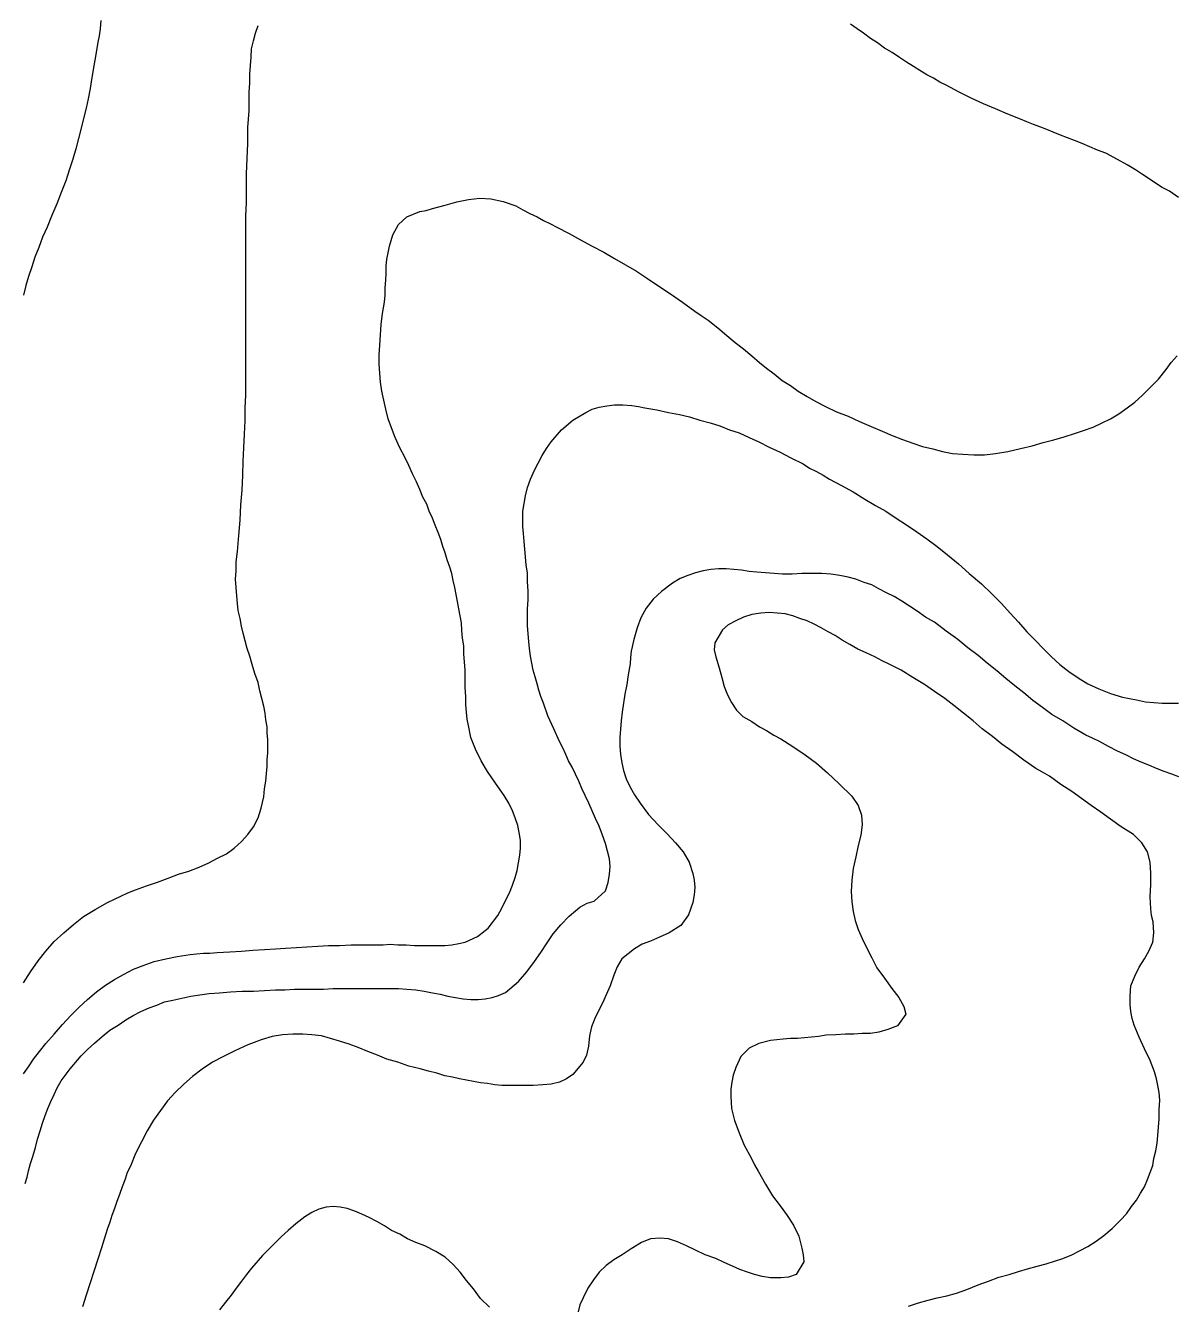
# Model space of a CAD drawing. Header units: inches. Extents: x 401374 to 405300, y 6332180 to 6336621.
# Drawn here: x 403311.8 to 403491.3, y 6334697.4 to 6334896.9 of the extents above; entities that cross this region are included whole.
import ezdxf

# ---------------------------------------------------------------- set-up
doc = ezdxf.new("R2010")
doc.units = ezdxf.units.IN
doc.header["$MEASUREMENT"] = 0

msp = doc.modelspace()

# ---------------------------------------------------------------- linework, layer by layer
for points in [[(403323.6, 6334897.7), (403323.5, 6334896.4), (403323.3, 6334895.3), (403323.1, 6334894.3), (403322.8, 6334892.4), (403322.5, 6334890.6), (403322.2, 6334888.8), (403321.9, 6334887.1), (403321.6, 6334885.5), (403321.3, 6334884), (403320.9, 6334882.4), (403320.5, 6334880.9), (403320.1, 6334879.3), (403319.7, 6334877.7), (403319.2, 6334876.1), (403318.7, 6334874.5), (403318.1, 6334872.7), (403317.4, 6334870.9), (403316.7, 6334869.1), (403315.9, 6334867.2), (403315.2, 6334865.5), (403314.5, 6334863.9), (403313.9, 6334862.3), (403313.3, 6334860.8), (403312.8, 6334859.3), (403312.3, 6334857.8), (403311.9, 6334856.4), (403311.5, 6334854.9)], [(403311.5, 6334747.7), (403312.6, 6334749.4), (403313.8, 6334751.1), (403315, 6334752.6), (403316.3, 6334754.1), (403317.8, 6334755.5), (403319.3, 6334756.8), (403320.9, 6334758), (403322.7, 6334759.1), (403324.6, 6334760.2), (403325.7, 6334760.7), (403326.7, 6334761.2), (403327.8, 6334761.7), (403329, 6334762.2), (403330.7, 6334762.8), (403332.4, 6334763.4), (403334.1, 6334764), (403335.7, 6334764.6), (403337.3, 6334765.1), (403338.9, 6334765.7), (403340.4, 6334766.4), (403341.8, 6334767.1), (403343.2, 6334767.8), (403344.4, 6334768.7), (403345.5, 6334769.7), (403346.5, 6334770.8), (403347.4, 6334772), (403348.1, 6334773.4), (403348.6, 6334774.9), (403349, 6334776.7), (403349.1, 6334777.9), (403349.3, 6334779.1), (403349.4, 6334780.3), (403349.5, 6334781.4), (403349.5, 6334782.5), (403349.6, 6334783.5), (403349.6, 6334784.6), (403349.6, 6334785.6), (403349.5, 6334786.6), (403349.5, 6334787.6), (403349.3, 6334788.7), (403349.2, 6334789.7), (403349, 6334790.8), (403348.7, 6334792), (403348.4, 6334793.2), (403348.1, 6334794.5), (403347.6, 6334795.9), (403347.2, 6334797.3), (403346.8, 6334798.6), (403346.4, 6334799.8), (403346.1, 6334801), (403345.8, 6334802.2), (403345.5, 6334803.3), (403345.3, 6334804.5), (403345, 6334805.7), (403344.9, 6334806.8), (403344.8, 6334808), (403344.7, 6334809.3), (403344.6, 6334810.6), (403344.7, 6334811.9), (403344.7, 6334813.3), (403344.9, 6334814.9), (403345.1, 6334817.4), (403345.3, 6334819.8), (403345.4, 6334822.2), (403345.6, 6334824.5), (403345.7, 6334826.8), (403345.8, 6334829), (403345.9, 6334831.1), (403346, 6334833.2), (403346.1, 6334835.3), (403346.1, 6334837.3), (403346.2, 6334839.3), (403346.2, 6334841.3), (403346.2, 6334843.3), (403346.2, 6334845.2), (403346.2, 6334847.2), (403346.2, 6334849.1), (403346.2, 6334851.1), (403346.2, 6334853), (403346.2, 6334855), (403346.2, 6334856.9), (403346.2, 6334858.9), (403346.2, 6334860.9), (403346.2, 6334863), (403346.2, 6334865.1), (403346.2, 6334867.2), (403346.3, 6334869.3), (403346.3, 6334871.6), (403346.3, 6334873.8), (403346.4, 6334876.2), (403346.5, 6334878.5), (403346.5, 6334881), (403346.7, 6334883.6), (403346.7, 6334885), (403346.7, 6334886.5), (403346.8, 6334887.9), (403346.8, 6334889.3), (403346.9, 6334890.7), (403347, 6334892), (403347.1, 6334893.3), (403347.4, 6334894.5), (403347.7, 6334895.7), (403348.1, 6334896.9)], [(403491.6, 6334870.1), (403490.2, 6334871.1), (403489, 6334871.7), (403488, 6334872.4), (403486, 6334873.7), (403484.9, 6334874.4), (403483.6, 6334875.2), (403482.1, 6334876), (403480.3, 6334877), (403479, 6334877.5), (403477.8, 6334878), (403476.6, 6334878.5), (403475.4, 6334879), (403474.3, 6334879.4), (403473.2, 6334879.8), (403472.1, 6334880.3), (403471.1, 6334880.7), (403470, 6334881.1), (403469, 6334881.5), (403468, 6334881.9), (403467, 6334882.3), (403465, 6334883.1), (403463.1, 6334883.9), (403461.2, 6334884.7), (403459.3, 6334885.6), (403457.4, 6334886.5), (403455.4, 6334887.6), (403454.4, 6334888.1), (403453.4, 6334888.7), (403452.4, 6334889.2), (403451.3, 6334889.9), (403450.3, 6334890.5), (403449.2, 6334891.2), (403448.1, 6334891.9), (403447, 6334892.7), (403445.8, 6334893.4), (403444.7, 6334894.2), (403443.6, 6334894.9), (403442.5, 6334895.7), (403441.5, 6334896.4), (403440.5, 6334897.1)], [(403311.5, 6334733.5), (403312.3, 6334734.6), (403313.1, 6334735.8), (403314, 6334737), (403315, 6334738.2), (403316.3, 6334739.7), (403317.6, 6334741.2), (403318.9, 6334742.6), (403320.2, 6334743.9), (403321.5, 6334745.1), (403322.9, 6334746.3), (403324.3, 6334747.3), (403325.7, 6334748.2), (403327.1, 6334749), (403328.7, 6334749.8), (403330.2, 6334750.4), (403331.9, 6334751), (403333.7, 6334751.4), (403335.5, 6334751.8), (403337.5, 6334752.1), (403338.5, 6334752.2), (403339.6, 6334752.3), (403340.6, 6334752.3), (403341.7, 6334752.4), (403343.7, 6334752.5), (403345.5, 6334752.6), (403347.3, 6334752.8), (403349.1, 6334752.9), (403350.8, 6334753), (403352.4, 6334753.1), (403354.1, 6334753.2), (403355.7, 6334753.3), (403357.4, 6334753.4), (403359.1, 6334753.5), (403360.8, 6334753.5), (403362.6, 6334753.6), (403364.5, 6334753.6), (403365.5, 6334753.6), (403366.5, 6334753.6), (403367.6, 6334753.6), (403368.7, 6334753.7), (403369.9, 6334753.6), (403371.2, 6334753.6), (403372.5, 6334753.5), (403373.7, 6334753.5), (403374.9, 6334753.5), (403376, 6334753.5), (403377.2, 6334753.5), (403378.3, 6334753.6), (403379.4, 6334753.8), (403380.4, 6334754), (403382.3, 6334754.9), (403384, 6334756.2), (403385.5, 6334758.2), (403386.1, 6334759.3), (403386.7, 6334760.5), (403387.3, 6334761.7), (403387.8, 6334762.9), (403388.2, 6334764.1), (403388.5, 6334765.2), (403388.7, 6334766.4), (403388.9, 6334767.6), (403389, 6334768.7), (403389, 6334769.9), (403388.8, 6334771.1), (403388.6, 6334772.2), (403388.2, 6334773.4), (403387.8, 6334774.5), (403387.2, 6334775.7), (403386.5, 6334776.9), (403385.1, 6334778.8), (403383.9, 6334780.6), (403382.9, 6334782.3), (403382, 6334784.1), (403381.3, 6334785.9), (403380.9, 6334787.8), (403380.7, 6334788.8), (403380.6, 6334789.9), (403380.5, 6334791), (403380.5, 6334792.3), (403380.4, 6334793.7), (403380.4, 6334795), (403380.4, 6334796.4), (403380.3, 6334797.7), (403380.2, 6334798.9), (403380.2, 6334800.2), (403380, 6334801.4), (403379.9, 6334802.6), (403379.8, 6334803.8), (403379.6, 6334804.9), (403379.4, 6334806), (403379.2, 6334807.1), (403379, 6334808.2), (403378.8, 6334809.3), (403378.5, 6334810.4), (403378.3, 6334811.5), (403378, 6334812.5), (403377.6, 6334813.6), (403377.3, 6334814.7), (403376.9, 6334815.7), (403376.6, 6334816.8), (403376.2, 6334817.9), (403375.7, 6334819), (403375.3, 6334820.1), (403374.8, 6334821.2), (403374.4, 6334822.3), (403373.8, 6334823.4), (403373.3, 6334824.6), (403372.8, 6334825.8), (403372.2, 6334827), (403371.6, 6334828.3), (403371, 6334829.6), (403370.2, 6334831.1), (403369.5, 6334832.7), (403368.9, 6334834.2), (403368.4, 6334835.6), (403368, 6334837.1), (403367.7, 6334838.5), (403367.4, 6334839.9), (403367.2, 6334841.3), (403367.1, 6334842.7), (403367, 6334844.1), (403367, 6334845.6), (403367.1, 6334847.1), (403367.2, 6334848.7), (403367.3, 6334850.3), (403367.5, 6334852), (403367.8, 6334853.8), (403367.9, 6334854.9), (403367.9, 6334856), (403368, 6334857.2), (403368.1, 6334858.3), (403368.1, 6334859.4), (403368.2, 6334860.5), (403368.4, 6334861.5), (403368.6, 6334862.5), (403369.1, 6334864.3), (403370, 6334865.9), (403371.3, 6334867.1), (403373.3, 6334867.9), (403374.3, 6334868.1), (403375.3, 6334868.4), (403377.3, 6334868.9), (403379.1, 6334869.4), (403380.9, 6334869.8), (403382.7, 6334870), (403384.4, 6334869.9), (403386.3, 6334869.5), (403388.3, 6334868.8), (403389.4, 6334868.2), (403390.5, 6334867.6), (403391.6, 6334867.1), (403392.6, 6334866.5), (403393.7, 6334866), (403394.7, 6334865.5), (403396.6, 6334864.5), (403398.4, 6334863.5), (403400.2, 6334862.5), (403402, 6334861.6), (403403.7, 6334860.6), (403405.4, 6334859.6), (403407.1, 6334858.6), (403408.8, 6334857.5), (403410.6, 6334856.3), (403412.4, 6334855.1), (403414.3, 6334853.8), (403416.2, 6334852.4), (403417.2, 6334851.7), (403418.3, 6334851), (403419.8, 6334849.8), (403421.2, 6334848.6), (403422.5, 6334847.5), (403423.8, 6334846.5), (403425.1, 6334845.4), (403426.3, 6334844.4), (403427.4, 6334843.5), (403428.6, 6334842.6), (403429.8, 6334841.6), (403431.1, 6334840.8), (403432.3, 6334839.9), (403433.7, 6334839.1), (403435.1, 6334838.3), (403436.6, 6334837.5), (403438.3, 6334836.7), (403440.1, 6334836), (403441.9, 6334835.2), (403443.7, 6334834.4), (403445.4, 6334833.7), (403447, 6334833), (403448.6, 6334832.4), (403450.2, 6334831.8), (403451.7, 6334831.3), (403453.3, 6334830.9), (403454.8, 6334830.5), (403456.4, 6334830.2), (403458, 6334830.1), (403459.7, 6334830), (403461.4, 6334830), (403463.1, 6334830.2), (403465, 6334830.5), (403467, 6334831), (403468.8, 6334831.4), (403470.5, 6334831.9), (403472.2, 6334832.3), (403473.8, 6334832.8), (403475.4, 6334833.3), (403476.8, 6334833.8), (403478.3, 6334834.3), (403479.7, 6334835), (403481, 6334835.6), (403482.3, 6334836.4), (403483.6, 6334837.3), (403484.8, 6334838.2), (403486, 6334839.3), (403487.2, 6334840.5), (403488.5, 6334841.8), (403489.7, 6334843.3), (403490.5, 6334844.4), (403491.4, 6334845.4)], [(403311.8, 6334716.4), (403312.1, 6334717.4), (403312.3, 6334718.4), (403312.6, 6334719.5), (403313, 6334720.6), (403313.4, 6334722), (403313.7, 6334723.3), (403314.1, 6334724.6), (403314.5, 6334725.8), (403314.9, 6334727), (403315.3, 6334728.1), (403315.8, 6334729.2), (403316.3, 6334730.3), (403316.8, 6334731.3), (403317.4, 6334732.4), (403318.8, 6334734.3), (403320.5, 6334736.3), (403321.5, 6334737.3), (403322.6, 6334738.3), (403323.8, 6334739.3), (403325, 6334740.3), (403326.3, 6334741.1), (403327.5, 6334741.9), (403328.6, 6334742.6), (403329.8, 6334743.2), (403331.1, 6334743.8), (403332.3, 6334744.2), (403333.5, 6334744.7), (403334.8, 6334745), (403336.2, 6334745.3), (403337.6, 6334745.6), (403339, 6334745.8), (403340.5, 6334746), (403342.1, 6334746.1), (403343.8, 6334746.3), (403345.6, 6334746.4), (403347.4, 6334746.4), (403349.1, 6334746.5), (403350.8, 6334746.6), (403352.3, 6334746.6), (403353.8, 6334746.7), (403355.3, 6334746.7), (403356.8, 6334746.7), (403358.3, 6334746.7), (403359.8, 6334746.8), (403361.3, 6334746.8), (403362.9, 6334746.8), (403364.5, 6334746.8), (403366.2, 6334746.8), (403368, 6334746.8), (403370, 6334746.8), (403371.3, 6334746.7), (403372.7, 6334746.6), (403374, 6334746.4), (403375.3, 6334746.1), (403376.5, 6334745.9), (403377.7, 6334745.6), (403378.9, 6334745.4), (403380.1, 6334745.2), (403381.3, 6334745.1), (403382.4, 6334745.1), (403383.5, 6334745.2), (403384.6, 6334745.4), (403385.6, 6334745.7), (403386.7, 6334746.2), (403388.7, 6334747.9), (403390, 6334749.4), (403391.2, 6334751), (403392.2, 6334752.4), (403393.2, 6334753.9), (403394.1, 6334755.3), (403395.3, 6334756.7), (403396.6, 6334758.1), (403398.3, 6334759.5), (403399.4, 6334760.1), (403400.5, 6334760.4), (403402.3, 6334762), (403402.7, 6334763.3), (403402.9, 6334764.6), (403403, 6334765.8), (403402.9, 6334767), (403402.6, 6334768.2), (403402.3, 6334769.4), (403401.8, 6334770.7), (403401.3, 6334772.1), (403400.7, 6334773.3), (403400.2, 6334774.5), (403399.7, 6334775.7), (403399.1, 6334776.9), (403398.6, 6334778), (403398.1, 6334779.1), (403397.6, 6334780.2), (403397.1, 6334781.3), (403396.5, 6334782.3), (403396.1, 6334783.3), (403395.6, 6334784.3), (403395.1, 6334785.3), (403394.2, 6334787.3), (403393.3, 6334789.3), (403392.6, 6334791.3), (403392.2, 6334792.3), (403391.9, 6334793.3), (403391.6, 6334794.3), (403391.3, 6334795.4), (403391, 6334796.4), (403390.8, 6334797.5), (403390.6, 6334798.6), (403390.4, 6334799.8), (403390.3, 6334800.9), (403390.2, 6334802.1), (403390.1, 6334803.4), (403390.1, 6334804.7), (403390.1, 6334806), (403390.2, 6334807.4), (403390.2, 6334808.8), (403390.1, 6334810.2), (403390.1, 6334811.6), (403389.9, 6334812.8), (403389.8, 6334814.1), (403389.7, 6334815.3), (403389.6, 6334816.5), (403389.5, 6334817.7), (403389.4, 6334818.8), (403389.4, 6334820), (403389.4, 6334821.2), (403389.6, 6334822.4), (403389.8, 6334823.6), (403390.1, 6334824.9), (403390.6, 6334826.2), (403391.2, 6334827.6), (403391.8, 6334828.7), (403392.4, 6334829.9), (403393.1, 6334831), (403393.8, 6334832), (403395.4, 6334833.9), (403397.2, 6334835.4), (403399.2, 6334836.6), (403400.2, 6334837.1), (403401.3, 6334837.4), (403402.5, 6334837.6), (403403.7, 6334837.8), (403405, 6334837.8), (403406.4, 6334837.7), (403407.4, 6334837.5), (403408.4, 6334837.3), (403410.3, 6334837), (403412.1, 6334836.6), (403413.8, 6334836.3), (403415.4, 6334835.9), (403417, 6334835.4), (403418.6, 6334835), (403420.1, 6334834.5), (403421.6, 6334833.9), (403423.1, 6334833.4), (403424.7, 6334832.7), (403426.2, 6334832), (403427.8, 6334831.2), (403429.5, 6334830.4), (403431.2, 6334829.5), (403433.1, 6334828.6), (403434.1, 6334827.9), (403435.2, 6334827.4), (403436.2, 6334826.8), (403437.2, 6334826.2), (403439.1, 6334825.2), (403440.9, 6334824.2), (403442.7, 6334823.1), (403444.4, 6334822.1), (403446, 6334821.2), (403447.6, 6334820.1), (403449.2, 6334819.1), (403450.8, 6334818), (403452.4, 6334816.9), (403454, 6334815.7), (403455.6, 6334814.4), (403457.3, 6334813), (403459, 6334811.5), (403460.9, 6334809.9), (403462.5, 6334808.3), (403464, 6334806.8), (403465.4, 6334805.3), (403466.7, 6334803.9), (403468, 6334802.4), (403469.3, 6334801.1), (403470.5, 6334799.8), (403471.8, 6334798.5), (403473.1, 6334797.3), (403474.5, 6334796.2), (403476, 6334795.2), (403477.5, 6334794.3), (403479.2, 6334793.5), (403481, 6334792.8), (403482.9, 6334792.2), (403484, 6334792), (403485.1, 6334791.8), (403486.5, 6334791.5), (403487.8, 6334791.4), (403489.1, 6334791.3), (403490.4, 6334791.3), (403491.6, 6334791.3)], [(403491.7, 6334779.8), (403490.6, 6334780.2), (403489.4, 6334780.6), (403488.2, 6334781.1), (403487, 6334781.6), (403485.8, 6334782.1), (403484.6, 6334782.6), (403483.4, 6334783.2), (403482.1, 6334783.8), (403480.7, 6334784.5), (403479.3, 6334785.3), (403478.2, 6334785.8), (403477.2, 6334786.3), (403475.3, 6334787.4), (403473.6, 6334788.5), (403471.9, 6334789.5), (403470.4, 6334790.6), (403468.9, 6334791.7), (403467.5, 6334792.9), (403466.1, 6334794), (403464.7, 6334795.1), (403463.3, 6334796.3), (403461.8, 6334797.5), (403460.4, 6334798.7), (403458.8, 6334799.9), (403457.2, 6334801.2), (403455.4, 6334802.5), (403453.6, 6334803.9), (403452.2, 6334804.7), (403450.9, 6334805.6), (403449.7, 6334806.4), (403448.5, 6334807.2), (403447.3, 6334807.9), (403446.1, 6334808.5), (403444.9, 6334809.1), (403443.8, 6334809.7), (403442.6, 6334810.1), (403441.3, 6334810.6), (403440.1, 6334810.9), (403438.8, 6334811.2), (403437.4, 6334811.4), (403436, 6334811.5), (403434.5, 6334811.5), (403432.9, 6334811.5), (403431.4, 6334811.4), (403429.9, 6334811.4), (403428.6, 6334811.5), (403427.2, 6334811.6), (403425.9, 6334811.7), (403424.7, 6334811.8), (403423.5, 6334812), (403422.3, 6334812.1), (403421.1, 6334812.2), (403419.9, 6334812.2), (403418.7, 6334812.1), (403417.5, 6334811.9), (403416.3, 6334811.6), (403415.1, 6334811.2), (403413.9, 6334810.7), (403412.7, 6334810), (403411, 6334808.7), (403409.7, 6334807.5), (403408.6, 6334806.1), (403407.8, 6334804.6), (403407.2, 6334803), (403406.7, 6334801.2), (403406.3, 6334799.4), (403406.2, 6334798.4), (403406.1, 6334797.4), (403405.8, 6334795.7), (403405.6, 6334794.2), (403405.3, 6334792.7), (403405.1, 6334791.3), (403404.9, 6334789.9), (403404.7, 6334788.5), (403404.6, 6334787.2), (403404.5, 6334785.9), (403404.5, 6334784.6), (403404.6, 6334783.3), (403404.8, 6334782), (403405.1, 6334780.8), (403405.5, 6334779.5), (403406.1, 6334778.2), (403406.8, 6334777), (403407.7, 6334775.7), (403409, 6334773.9), (403410.5, 6334772.3), (403411.9, 6334770.9), (403413.2, 6334769.5), (403414.4, 6334768.1), (403415.3, 6334766.5), (403415.9, 6334764.7), (403416.1, 6334763.7), (403416.2, 6334762.6), (403416.1, 6334761.4), (403415.9, 6334760.2), (403415.2, 6334758.3), (403414, 6334756.6), (403412.2, 6334755.5), (403410.7, 6334754.8), (403409.3, 6334754.2), (403408, 6334753.7), (403406.8, 6334753), (403404.8, 6334751.4), (403404.1, 6334750.2), (403403.6, 6334748.9), (403403, 6334747.2), (403402.4, 6334745.8), (403401.8, 6334744.5), (403401.2, 6334743.3), (403400.6, 6334742.1), (403400.1, 6334740.8), (403399.8, 6334739.4), (403399.6, 6334737.8), (403399.3, 6334736.4), (403398.8, 6334735.3), (403397.2, 6334733.4), (403396.2, 6334732.7), (403395.1, 6334732.2), (403393.8, 6334731.9), (403392.5, 6334731.8), (403391, 6334731.7), (403389.7, 6334731.7), (403388.5, 6334731.7), (403387.3, 6334731.7), (403386.1, 6334731.7), (403385, 6334731.8), (403383.9, 6334732), (403382.8, 6334732.1), (403381.7, 6334732.3), (403380.6, 6334732.5), (403379.5, 6334732.7), (403378.4, 6334733), (403377.2, 6334733.2), (403376, 6334733.6), (403374.7, 6334733.9), (403373.4, 6334734.3), (403371.6, 6334734.7), (403369.9, 6334735.3), (403368.2, 6334735.8), (403366.7, 6334736.4), (403365.2, 6334737), (403363.7, 6334737.6), (403362.3, 6334738.1), (403360.8, 6334738.6), (403359.4, 6334739), (403358, 6334739.4), (403356.5, 6334739.6), (403355.1, 6334739.7), (403353.5, 6334739.7), (403351.9, 6334739.6), (403350.3, 6334739.3), (403348.6, 6334738.8), (403347.5, 6334738.4), (403346.5, 6334738), (403344.5, 6334737.1), (403342.7, 6334736.2), (403341, 6334735.3), (403339.4, 6334734.2), (403337.9, 6334733.1), (403336.5, 6334731.9), (403335.2, 6334730.6), (403334, 6334729.3), (403332.9, 6334727.8), (403331.8, 6334726.3), (403330.8, 6334724.6), (403329.9, 6334722.9), (403329, 6334721.1), (403328.2, 6334719.1), (403327.7, 6334718.1), (403327.4, 6334717.1), (403326.9, 6334715.9), (403326.5, 6334714.7), (403326.1, 6334713.6), (403325.7, 6334712.5), (403325.3, 6334711.4), (403325, 6334710.4), (403324.6, 6334709.4), (403324.3, 6334708.4), (403323.7, 6334706.4), (403323.1, 6334704.6), (403322.5, 6334702.7), (403321.9, 6334700.9), (403321.3, 6334699), (403320.7, 6334697.2)], [(403449.5, 6334697.3), (403451.1, 6334697.8), (403452.6, 6334698.2), (403454, 6334698.6), (403455.5, 6334698.9), (403457, 6334699.3), (403458.6, 6334699.9), (403460.4, 6334700.6), (403462, 6334701.2), (403463.6, 6334701.8), (403465.2, 6334702.2), (403466.7, 6334702.7), (403468.1, 6334703.1), (403469.6, 6334703.5), (403471, 6334703.9), (403472.3, 6334704.3), (403473.6, 6334704.7), (403475, 6334705.3), (403476.2, 6334705.9), (403477.5, 6334706.6), (403478.8, 6334707.4), (403480, 6334708.3), (403481.3, 6334709.4), (403482.6, 6334710.7), (403483.5, 6334711.7), (403484.3, 6334712.8), (403485.1, 6334713.8), (403485.7, 6334714.9), (403486.3, 6334715.9), (403486.8, 6334717), (403487.2, 6334718.1), (403487.6, 6334719.2), (403487.8, 6334720.3), (403488.1, 6334721.5), (403488.3, 6334722.7), (403488.4, 6334723.9), (403488.5, 6334725.2), (403488.6, 6334726.5), (403488.6, 6334727.9), (403488.7, 6334729.4), (403488.6, 6334730.6), (403488.4, 6334731.7), (403488.2, 6334732.7), (403487.9, 6334733.8), (403487.2, 6334735.6), (403486.3, 6334737.4), (403485.5, 6334739.2), (403484.7, 6334741.1), (403484.4, 6334742.1), (403484.2, 6334743.2), (403484.1, 6334744.3), (403484.1, 6334745.6), (403484.2, 6334747.2), (403484.8, 6334748.7), (403485.5, 6334750.1), (403486.3, 6334751.4), (403487, 6334752.6), (403487.6, 6334754), (403487.8, 6334755.5), (403487.7, 6334757.2), (403487.4, 6334758.2), (403487.3, 6334759.2), (403487.2, 6334761.1), (403487.3, 6334763), (403487.3, 6334764.8), (403487.2, 6334766.5), (403486.8, 6334768.1), (403485.9, 6334769.5), (403484.6, 6334770.8), (403482.7, 6334772), (403481, 6334773.2), (403479.5, 6334774.3), (403478, 6334775.3), (403476.5, 6334776.4), (403475, 6334777.5), (403473.3, 6334778.6), (403471.5, 6334779.9), (403470.4, 6334780.5), (403469.4, 6334781.1), (403467.5, 6334782.4), (403465.8, 6334783.7), (403464.1, 6334784.9), (403462.6, 6334786.1), (403461, 6334787.3), (403459.6, 6334788.5), (403458.1, 6334789.7), (403456.6, 6334790.9), (403455.2, 6334792), (403453.6, 6334793.1), (403452, 6334794.2), (403450.2, 6334795.3), (403448.4, 6334796.4), (403446.4, 6334797.4), (403445.4, 6334797.9), (403444.3, 6334798.5), (403442.9, 6334799.1), (403441.6, 6334799.7), (403440.4, 6334800.4), (403439.2, 6334801.1), (403438.1, 6334801.8), (403437, 6334802.4), (403435.9, 6334803), (403434.8, 6334803.6), (403433.7, 6334804.1), (403432.6, 6334804.5), (403431.5, 6334804.9), (403430.3, 6334805.2), (403429.1, 6334805.3), (403427.8, 6334805.4), (403426.5, 6334805.3), (403425.1, 6334805.1), (403423.8, 6334804.7), (403422.6, 6334804.1), (403421.4, 6334803.5), (403420.5, 6334802.7), (403419.3, 6334800.7), (403419.2, 6334799.6), (403419.5, 6334798.5), (403420, 6334796.8), (403420.4, 6334795.3), (403420.8, 6334793.9), (403421.3, 6334792.6), (403421.9, 6334791.4), (403422.7, 6334790.2), (403423.7, 6334789.2), (403425.1, 6334788.4), (403426.3, 6334787.6), (403427.4, 6334787), (403428.5, 6334786.3), (403429.6, 6334785.7), (403431.5, 6334784.5), (403433.4, 6334783.2), (403435.2, 6334781.9), (403436.9, 6334780.4), (403438.7, 6334778.7), (403440.7, 6334776.8), (403441.7, 6334775.3), (403442.2, 6334773.8), (403442.3, 6334772.3), (403442.1, 6334770.7), (403441.7, 6334769.1), (403441.3, 6334767.3), (403440.9, 6334765.5), (403440.7, 6334763.7), (403440.6, 6334761.9), (403440.7, 6334760.3), (403440.9, 6334758.8), (403441.2, 6334757.4), (403441.7, 6334756), (403442.3, 6334754.6), (403443, 6334753.2), (403443.8, 6334751.6), (403444.6, 6334750), (403445.8, 6334748.4), (403446.9, 6334746.8), (403448, 6334745.4), (403448.8, 6334744), (403449.1, 6334742.8), (403447.8, 6334741), (403446.3, 6334740.4), (403444.9, 6334740), (403443.6, 6334739.8), (403442.3, 6334739.8), (403441, 6334739.7), (403439.7, 6334739.7), (403438.2, 6334739.6), (403436.7, 6334739.5), (403435.5, 6334739.3), (403434.4, 6334739.2), (403433.3, 6334739.1), (403432.2, 6334739), (403431.1, 6334739), (403430, 6334738.9), (403429, 6334738.8), (403428, 6334738.7), (403426.2, 6334738.2), (403424.7, 6334737.5), (403423.4, 6334736.2), (403422.6, 6334734.5), (403422.2, 6334733.3), (403422, 6334732.2), (403421.8, 6334731.1), (403421.8, 6334730), (403421.9, 6334728.1), (403422.4, 6334726.2), (403423.1, 6334724.3), (403423.9, 6334722.4), (403425, 6334720.4), (403425.5, 6334719.3), (403426.1, 6334718.3), (403427.2, 6334716.3), (403428.3, 6334714.5), (403429.5, 6334712.9), (403430.6, 6334711.4), (403431.6, 6334709.9), (403432.4, 6334708.2), (403432.9, 6334706.3), (403433.1, 6334705.3), (403433.2, 6334704.2), (403432, 6334702.2), (403430.8, 6334701.8), (403429.6, 6334701.7), (403428, 6334701.7), (403426.7, 6334701.9), (403425.5, 6334702.2), (403424.4, 6334702.6), (403423.2, 6334703), (403422.1, 6334703.5), (403420.8, 6334704.1), (403419.5, 6334704.7), (403417.8, 6334705.3), (403416.3, 6334706), (403414.9, 6334706.7), (403413.5, 6334707.3), (403412.1, 6334707.8), (403410.8, 6334707.9), (403409.3, 6334707.8), (403407.9, 6334707.2), (403406.3, 6334706.2), (403404.9, 6334705.3), (403403.6, 6334704.5), (403402.4, 6334703.6), (403401.3, 6334702.6), (403400.4, 6334701.4), (403399.5, 6334700.1), (403398.8, 6334698.6), (403398.3, 6334697.5), (403398, 6334696.4)], [(403384.2, 6334697.1), (403382.8, 6334698.5), (403381.7, 6334700), (403380.6, 6334701.3), (403379.6, 6334702.6), (403378.5, 6334703.8), (403377.3, 6334704.9), (403375.8, 6334705.8), (403374.1, 6334706.7), (403372.7, 6334707.2), (403371.4, 6334707.8), (403370.2, 6334708.5), (403368.9, 6334709.1), (403367.8, 6334709.8), (403366.6, 6334710.5), (403365.4, 6334711.1), (403364.3, 6334711.6), (403363.2, 6334712.1), (403362, 6334712.5), (403360.9, 6334712.7), (403359.8, 6334712.8), (403358.7, 6334712.7), (403357.6, 6334712.4), (403356.5, 6334711.9), (403355.4, 6334711.2), (403354, 6334710.1), (403352.8, 6334709.1), (403351.7, 6334708.1), (403350.7, 6334707.1), (403348.8, 6334705.2), (403347.1, 6334703.2), (403346.3, 6334702.2), (403345.5, 6334701.2), (403344.7, 6334700.1), (403343.9, 6334699), (403343, 6334697.9), (403342.1, 6334696.7)]]:
    msp.add_lwpolyline(points)

doc.saveas('drawing.dxf')
